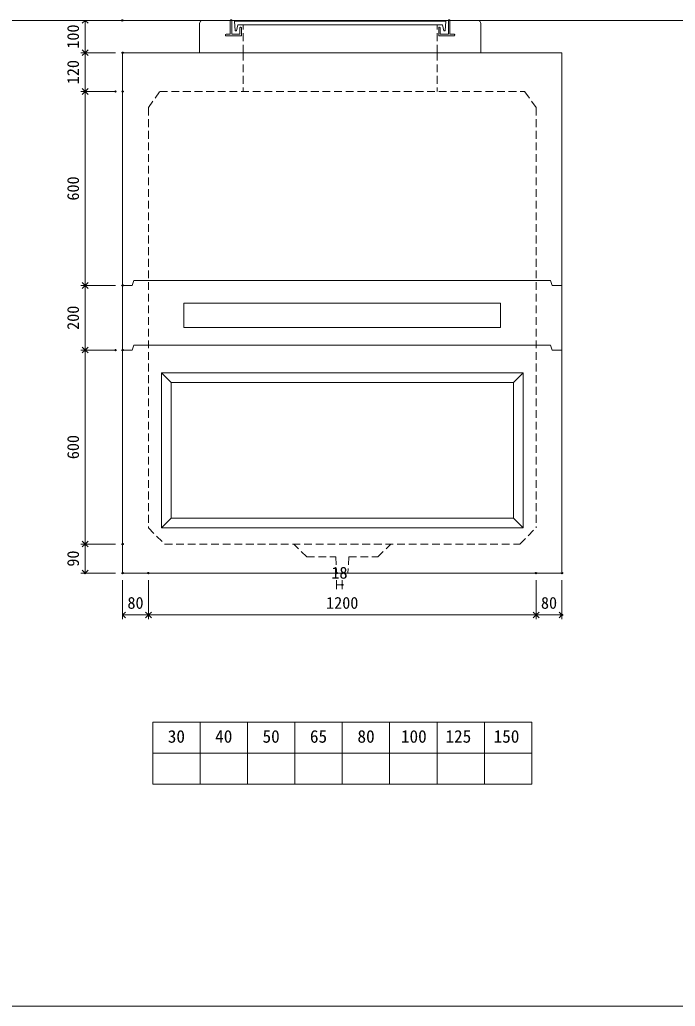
# Model space of a CAD drawing. Units: millimetres, scale not verified. Extents: x -6420 to 6420, y -3078 to 3078.
# Drawn here: x 2362 to 4391, y -2622 to 430 of the extents above; entities that cross this region are included whole.
import ezdxf
from ezdxf.enums import TextEntityAlignment as Align

# ---------------------------------------------------------------- set-up
doc = ezdxf.new("R2010")
doc.units = ezdxf.units.MM
doc.header["$LTSCALE"] = 20
doc.header["$PDMODE"] = 32
doc.header["$PDSIZE"] = 4
doc.linetypes.add('DASHED1', pattern=[1.8, 1.2, -0.6])
doc.linetypes.add('USER2', pattern=[50.8, 31.75, -6.35, 6.35, -6.35])
doc.layers.add('0-1_Defpoints', color=7, linetype='Continuous')
for name, color, linetype, lineweight in [('0-2_waku', 7, 'Continuous', 18), ('0-3_gaikei', 7, 'Continuous', 18), ('0-4_kakure', 7, 'DASHED1', 5), ('0-5_sunpou', 7, 'Continuous', 5), ('0-8_uchigawa', 6, 'Continuous', 18), ('0-A_futa', 3, 'Continuous', 18), ('0-B_GL', 4, 'Continuous', 18), ('0-D_文字１', 7, 'Continuous', 18), ('1-2_uchigawa2', 6, 'USER2', 18)]:
    doc.layers.add(name, color=color, linetype=linetype, lineweight=lineweight)
doc.styles.add('ＭＳ ゴシック', font='')
doc.styles.get('ＭＳ ゴシック').set_extended_font_data('MS Gothic')

# ---------------------------------------------------------------- blocks, each defined once
blk = doc.blocks.new('_Open90')
at = {"layer": '0-5_sunpou'}
blk.add_line((0, 0), (-1, 0), dxfattribs=at)
blk.add_lwpolyline([(-0.5, 0.5), (0, 0), (-0.5, -0.5)], dxfattribs=at)
blk = doc.blocks.new('D63')
at = {"layer": '0-1_Defpoints'}
for p in [(5263.24, 1956.83), (5147.22, 1356.83), (5263.24, 1356.83)]:
    blk.add_point(p, dxfattribs=at)
at = {"layer": '0-5_sunpou'}
for p, q in [((5241.24, 1956.83), (5134.22, 1956.83)), ((5147.22, 1938.83), (5147.22, 1374.83)), ((5241.24, 1356.83), (5134.22, 1356.83))]:
    blk.add_line(p, q, dxfattribs=at)
at = {"layer": '0-5_sunpou', "xscale": 18, "yscale": 18}
for p, rotation in [((5147.22, 1956.83), 90), ((5147.22, 1356.83), 270)]:
    blk.add_blockref('_Open90', p, dxfattribs=dict(at, rotation=rotation))
at = {"layer": '0-5_sunpou', "style": 'ＭＳ ゴシック'}
blk.add_text('600', height=36.66, rotation=90, dxfattribs=at).set_placement((5139.22, 1619.33), align=Align.BOTTOM_LEFT)
blk = doc.blocks.new('D64')
at = {"layer": '0-1_Defpoints'}
for p in [(5263.24, 1356.83), (5147.22, 1266.83), (5263.24, 1266.83)]:
    blk.add_point(p, dxfattribs=at)
at = {"layer": '0-5_sunpou'}
for p, q in [((5241.24, 1356.83), (5134.22, 1356.83)), ((5147.22, 1338.83), (5147.22, 1284.83)), ((5241.24, 1266.83), (5134.22, 1266.83))]:
    blk.add_line(p, q, dxfattribs=at)
at = {"layer": '0-5_sunpou', "xscale": 18, "yscale": 18}
for p, rotation in [((5147.22, 1356.83), 90), ((5147.22, 1266.83), 270)]:
    blk.add_blockref('_Open90', p, dxfattribs=dict(at, rotation=rotation))
at = {"layer": '0-5_sunpou', "style": 'ＭＳ ゴシック'}
blk.add_text('90', height=36.66, rotation=90, dxfattribs=at).set_placement((5139.22, 1286.83), align=Align.BOTTOM_LEFT)
blk = doc.blocks.new('D65')
at = {"layer": '0-1_Defpoints'}
for p in [(5263.24, 1266.83), (5343.24, 1266.83), (5343.24, 1137.51)]:
    blk.add_point(p, dxfattribs=at)
at = {"layer": '0-5_sunpou'}
for p, q in [((5263.24, 1244.83), (5263.24, 1124.51)), ((5343.24, 1244.83), (5343.24, 1124.51)), ((5281.24, 1137.51), (5325.24, 1137.51))]:
    blk.add_line(p, q, dxfattribs=at)
at = {"layer": '0-5_sunpou', "xscale": 18, "yscale": 18, "rotation": 180}
blk.add_blockref('_Open90', (5263.24, 1137.51), dxfattribs=at)
at = {"layer": '0-5_sunpou', "xscale": 18, "yscale": 18}
blk.add_blockref('_Open90', (5343.24, 1137.51), dxfattribs=at)
at = {"layer": '0-5_sunpou', "style": 'ＭＳ ゴシック'}
blk.add_text('80', height=36.66, dxfattribs=at).set_placement((5278.24, 1145.51), align=Align.BOTTOM_LEFT)
blk = doc.blocks.new('D66')
at = {"layer": '0-1_Defpoints'}
for p in [(5343.24, 1266.83), (6543.24, 1266.83), (6543.24, 1137.51)]:
    blk.add_point(p, dxfattribs=at)
at = {"layer": '0-5_sunpou'}
for p, q in [((5343.24, 1244.83), (5343.24, 1124.51)), ((6543.24, 1244.83), (6543.24, 1124.51)), ((5361.24, 1137.51), (6525.24, 1137.51))]:
    blk.add_line(p, q, dxfattribs=at)
at = {"layer": '0-5_sunpou', "xscale": 18, "yscale": 18, "rotation": 180}
blk.add_blockref('_Open90', (5343.24, 1137.51), dxfattribs=at)
at = {"layer": '0-5_sunpou', "xscale": 18, "yscale": 18}
blk.add_blockref('_Open90', (6543.24, 1137.51), dxfattribs=at)
at = {"layer": '0-5_sunpou', "style": 'ＭＳ ゴシック'}
blk.add_text('1200', height=36.66, dxfattribs=at).set_placement((5893.24, 1145.51), align=Align.BOTTOM_LEFT)
blk = doc.blocks.new('D67')
at = {"layer": '0-1_Defpoints'}
for p in [(6543.24, 1266.83), (6623.24, 1266.83), (6623.24, 1137.51)]:
    blk.add_point(p, dxfattribs=at)
at = {"layer": '0-5_sunpou'}
for p, q in [((6543.24, 1244.83), (6543.24, 1124.51)), ((6623.24, 1244.83), (6623.24, 1124.51)), ((6561.24, 1137.51), (6605.24, 1137.51))]:
    blk.add_line(p, q, dxfattribs=at)
at = {"layer": '0-5_sunpou', "xscale": 18, "yscale": 18, "rotation": 180}
blk.add_blockref('_Open90', (6543.24, 1137.51), dxfattribs=at)
at = {"layer": '0-5_sunpou', "xscale": 18, "yscale": 18}
blk.add_blockref('_Open90', (6623.24, 1137.51), dxfattribs=at)
at = {"layer": '0-5_sunpou', "style": 'ＭＳ ゴシック'}
blk.add_text('80', height=36.66, dxfattribs=at).set_placement((6558.24, 1145.51), align=Align.BOTTOM_LEFT)
blk = doc.blocks.new('D68')
at = {"layer": '0-1_Defpoints'}
for p in [(5262.41, 2976.83), (5147.22, 2876.83), (5263.24, 2876.83)]:
    blk.add_point(p, dxfattribs=at)
at = {"layer": '0-5_sunpou'}
for p, q in [((5240.41, 2976.83), (5134.22, 2976.83)), ((5147.22, 2958.83), (5147.22, 2894.83)), ((5241.24, 2876.83), (5134.22, 2876.83))]:
    blk.add_line(p, q, dxfattribs=at)
at = {"layer": '0-5_sunpou', "xscale": 18, "yscale": 18}
for p, rotation in [((5147.22, 2976.83), 90), ((5147.22, 2876.83), 270)]:
    blk.add_blockref('_Open90', p, dxfattribs=dict(at, rotation=rotation))
at = {"layer": '0-5_sunpou', "style": 'ＭＳ ゴシック'}
blk.add_text('100', height=36.66, rotation=90, dxfattribs=at).set_placement((5139.22, 2889.33), align=Align.BOTTOM_LEFT)
blk = doc.blocks.new('D69')
at = {"layer": '0-1_Defpoints'}
for p in [(5263.24, 2876.83), (5147.22, 2756.83), (5263.24, 2756.83)]:
    blk.add_point(p, dxfattribs=at)
at = {"layer": '0-5_sunpou'}
for p, q in [((5241.24, 2876.83), (5134.22, 2876.83)), ((5147.22, 2858.83), (5147.22, 2774.83)), ((5241.24, 2756.83), (5134.22, 2756.83))]:
    blk.add_line(p, q, dxfattribs=at)
at = {"layer": '0-5_sunpou', "xscale": 18, "yscale": 18}
for p, rotation in [((5147.22, 2876.83), 90), ((5147.22, 2756.83), 270)]:
    blk.add_blockref('_Open90', p, dxfattribs=dict(at, rotation=rotation))
at = {"layer": '0-5_sunpou', "style": 'ＭＳ ゴシック'}
blk.add_text('120', height=36.66, rotation=90, dxfattribs=at).set_placement((5139.22, 2779.33), align=Align.BOTTOM_LEFT)
blk = doc.blocks.new('D70')
at = {"layer": '0-1_Defpoints'}
for p in [(5241.24, 2756.83), (5147.22, 2156.83), (5263.24, 2156.83)]:
    blk.add_point(p, dxfattribs=at)
at = {"layer": '0-5_sunpou'}
for p, q in [((5219.24, 2756.83), (5134.22, 2756.83)), ((5147.22, 2738.83), (5147.22, 2174.83)), ((5241.24, 2156.83), (5134.22, 2156.83))]:
    blk.add_line(p, q, dxfattribs=at)
at = {"layer": '0-5_sunpou', "xscale": 18, "yscale": 18}
for p, rotation in [((5147.22, 2756.83), 90), ((5147.22, 2156.83), 270)]:
    blk.add_blockref('_Open90', p, dxfattribs=dict(at, rotation=rotation))
at = {"layer": '0-5_sunpou', "style": 'ＭＳ ゴシック'}
blk.add_text('600', height=36.66, rotation=90, dxfattribs=at).set_placement((5139.22, 2419.33), align=Align.BOTTOM_LEFT)
blk = doc.blocks.new('D71')
at = {"layer": '0-1_Defpoints'}
for p in [(5263.24, 2156.83), (5147.22, 1956.83), (5241.24, 1956.83)]:
    blk.add_point(p, dxfattribs=at)
at = {"layer": '0-5_sunpou'}
for p, q in [((5241.24, 2156.83), (5134.22, 2156.83)), ((5147.22, 2138.83), (5147.22, 1974.83)), ((5219.24, 1956.83), (5134.22, 1956.83))]:
    blk.add_line(p, q, dxfattribs=at)
at = {"layer": '0-5_sunpou', "xscale": 18, "yscale": 18}
for p, rotation in [((5147.22, 2156.83), 90), ((5147.22, 1956.83), 270)]:
    blk.add_blockref('_Open90', p, dxfattribs=dict(at, rotation=rotation))
at = {"layer": '0-5_sunpou', "style": 'ＭＳ ゴシック'}
blk.add_text('200', height=36.66, rotation=90, dxfattribs=at).set_placement((5139.22, 2019.33), align=Align.BOTTOM_LEFT)
blk = doc.blocks.new('D44')
at = {"layer": '0-1_Defpoints'}
for p in [(5925.74, 1266.83), (5943.24, 1266.83), (5943.24, 1230.65)]:
    blk.add_point(p, dxfattribs=at)
at = {"layer": '0-5_sunpou', "linetype": 'USER2'}
for p, q in [((5925.74, 1244.83), (5925.74, 1217.65)), ((5925.74, 1230.65), (5943.24, 1230.65)), ((5943.24, 1244.83), (5943.24, 1217.65))]:
    blk.add_line(p, q, dxfattribs=at)
at = {"layer": '0-5_sunpou', "style": 'ＭＳ ゴシック'}
blk.add_text('18', height=36.66, dxfattribs=at).set_placement((5909.49, 1238.65), align=Align.BOTTOM_LEFT)

msp = doc.modelspace()

# ---------------------------------------------------------------- linework, layer by layer
at = {"layer": '0-2_waku'}
for p, q in [((2773.59, -1742.75), (2773.59, -1934.75)), ((2773.59, -1742.75), (2773.59, -1934.75)), ((2773.59, -1742.75), (2773.59, -1934.75)), ((2773.59, -1742.75), (2773.59, -1934.75)), ((2773.59, -1742.75), (3946.92, -1742.75)), ((2920.25, -1742.75), (2920.25, -1934.75)), ((3066.92, -1742.75), (3066.92, -1934.75)), ((3066.92, -1742.75), (3066.92, -1934.75)), ((3213.59, -1742.75), (3213.59, -1934.75)), ((3360.25, -1742.75), (3360.25, -1934.75)), ((3506.92, -1742.75), (3506.92, -1934.75)), ((3653.59, -1742.75), (3653.59, -1934.75)), ((3800.25, -1742.75), (3800.25, -1934.75)), ((3946.92, -1742.75), (3946.92, -1934.75)), ((2773.59, -1838.75), (3946.92, -1838.75)), ((2773.59, -1934.75), (3946.92, -1934.75)), ((-1739.75, -2621.75), (6420.25, -2621.75))]:
    msp.add_line(p, q, dxfattribs=at)
at = {"layer": '0-3_gaikei'}
for p, q in [((2928.69, 428.25), (3013.69, 428.25)), ((3693.69, 428.25), (3778.69, 428.25)), ((2918.69, 328.25), (2918.69, 418.25)), ((3788.69, 328.25), (3788.69, 418.25)), ((2680.25, 328.25), (2680.25, -1281.75)), ((2710.25, -391.75), (2680.25, -391.75)), ((2710.25, -391.75), (2715.25, -376.75)), ((2715.25, -376.75), (4005.25, -376.75)), ((4010.25, -391.75), (4005.25, -376.75)), ((4040.25, -391.75), (4010.25, -391.75)), ((2710.25, -591.75), (2715.25, -576.75)), ((2715.25, -576.75), (4005.25, -576.75)), ((4010.25, -591.75), (4005.25, -576.75)), ((2710.25, -591.75), (2680.25, -591.75)), ((4040.25, -591.75), (4010.25, -591.75)), ((4040.25, -1281.75), (2680.25, -1281.75))]:
    msp.add_line(p, q, dxfattribs=at)
msp.add_lwpolyline([(2680.25, 328.25), (4040.25, 328.25), (4040.25, -1281.75)], dxfattribs=at)
for centre, radius, start, end in [((2928.11, 418.83), 9.44, 86.47383, 183.52617), ((3779.02, 418.58), 9.68, 358.04251, 91.95749)]:
    msp.add_arc(centre, radius, start, end, dxfattribs=at)
at = {"layer": '0-4_kakure'}
for p, q in [((3053.69, 328.25), (3053.69, 414.75)), ((3653.69, 328.25), (3653.69, 414.75)), ((3053.69, 328.25), (3053.69, 208.25)), ((3653.69, 328.25), (3653.69, 208.25)), ((2760.25, 158.25), (2795.25, 208.25)), ((2795.25, 208.25), (3925.25, 208.25)), ((3960.25, 158.25), (3925.25, 208.25)), ((2760.25, 158.25), (2760.25, -1141.75)), ((3960.25, 158.25), (3960.25, -1141.75)), ((3910.25, -1191.75), (3960.25, -1141.75)), ((3250.25, -1231.75), (3210.25, -1191.75)), ((3250.25, -1231.75), (3340.25, -1231.75)), ((3340.25, -1231.75), (3342.75, -1281.75)), ((3380.25, -1231.75), (3377.75, -1281.75))]:
    msp.add_line(p, q, dxfattribs=at)
for points in [[(2760.25, -1141.75), (2810.25, -1191.75), (3910.25, -1191.75)], [(3380.25, -1231.75), (3470.25, -1231.75), (3510.25, -1191.75)]]:
    msp.add_lwpolyline(points, dxfattribs=at)
at = {"layer": '0-8_uchigawa'}
for p, q in [((2800.25, -661.75), (3920.25, -661.75)), ((2800.25, -661.75), (2800.25, -1141.75)), ((2800.25, -661.75), (2830.25, -691.75)), ((3920.25, -661.75), (3890.25, -691.75)), ((3920.25, -1141.75), (3920.25, -661.75)), ((2830.25, -691.75), (3890.25, -691.75)), ((2830.25, -691.75), (2830.25, -1111.75)), ((3890.25, -1111.75), (3890.25, -691.75)), ((2800.25, -1141.75), (2830.25, -1111.75)), ((2830.25, -1111.75), (3890.25, -1111.75)), ((3920.25, -1141.75), (3890.25, -1111.75)), ((2800.25, -1141.75), (3920.25, -1141.75))]:
    msp.add_line(p, q, dxfattribs=at)
at = {"layer": '0-A_futa'}
for p, q in [((3013.69, 428.25), (3013.69, 385.25)), ((3015.69, 430.25), (3018.69, 430.25)), ((3018.69, 430.25), (3018.69, 385.25)), ((3688.69, 430.25), (3691.69, 430.25)), ((3693.69, 428.25), (3693.69, 385.25)), ((3026.5, 425.75), (3680.83, 425.75)), ((3026.5, 425.75), (3028.99, 395.75)), ((3037.02, 414.75), (3032.7, 395.75)), ((3037.02, 414.75), (3670.36, 414.75)), ((3043.69, 405.25), (3043.69, 385.25)), ((3045.69, 407.25), (3046.69, 407.25)), ((3048.69, 405.25), (3048.69, 380.25)), ((3658.69, 405.25), (3658.69, 380.25)), ((3661.69, 407.25), (3660.69, 407.25)), ((3663.69, 405.25), (3663.69, 385.25)), ((3670.36, 414.75), (3674.68, 395.75)), ((3680.83, 425.75), (3678.58, 395.75)), ((2998.69, 383.25), (2998.69, 382.25)), ((3000.69, 385.25), (3013.69, 385.25)), ((3048.69, 380.25), (3000.69, 380.25)), ((3018.69, 385.25), (3043.69, 385.25)), ((3028.99, 395.75), (3032.7, 395.75)), ((3658.69, 380.25), (3706.69, 380.25)), ((3678.58, 395.75), (3674.68, 395.75)), ((3706.69, 385.25), (3693.69, 385.25)), ((3708.69, 383.25), (3708.69, 382.25))]:
    msp.add_line(p, q, dxfattribs=at)
msp.add_lwpolyline([(3688.69, 430.25), (3688.69, 385.25), (3663.69, 385.25)], dxfattribs=at)
for centre, start, end in [((3015.69, 428.25), 90, 180), ((3691.69, 428.25), 0, 90), ((3045.69, 405.25), 90, 180), ((3046.69, 405.25), 0, 90), ((3660.69, 405.25), 90, 180), ((3661.69, 405.25), 0, 90), ((3000.69, 383.25), 90, 180), ((3000.69, 382.25), 180, 270), ((3706.69, 383.25), 0, 90), ((3706.69, 382.25), 270, 0)]:
    msp.add_arc(centre, 2, start, end, dxfattribs=at)
at = {"layer": '0-B_GL'}
msp.add_line((-1739.75, 428.25), (6420.25, 428.25), dxfattribs=at)
at = {"layer": '1-2_uchigawa2'}
for p, q in [((2870.25, -446.75), (3360.25, -446.75)), ((2870.25, -446.75), (2870.25, -521.75)), ((3850.25, -446.75), (3360.25, -446.75)), ((3850.25, -446.75), (3850.25, -521.75)), ((2870.25, -521.75), (3360.25, -521.75)), ((3850.25, -521.75), (3360.25, -521.75))]:
    msp.add_line(p, q, dxfattribs=at)

# ---------------------------------------------------------------- block references
at = {"layer": '0-5_sunpou'}
for name in ['D68', 'D69', 'D70', 'D71', 'D63', 'D64', 'D65', 'D66', 'D44', 'D67']:
    msp.add_blockref(name, (-2582.98, -2548.58), dxfattribs=at)

# ---------------------------------------------------------------- texts
at = {"layer": '0-D_文字１', "style": 'ＭＳ ゴシック'}
for s, p in [('30', (2820.12, -1818.13)), ('40', (2966.78, -1818.13)), ('50', (3113.45, -1818.13)), ('65', (3260.12, -1818.13)), ('80', (3407.33, -1818.13)), ('100', (3541.82, -1818.13)), ('125', (3679.68, -1818.13)), ('150', (3828.69, -1818.13))]:
    msp.add_text(s, height=39.1, dxfattribs=at).set_placement(p, align=Align.BOTTOM_LEFT)

doc.saveas('drawing.dxf')
